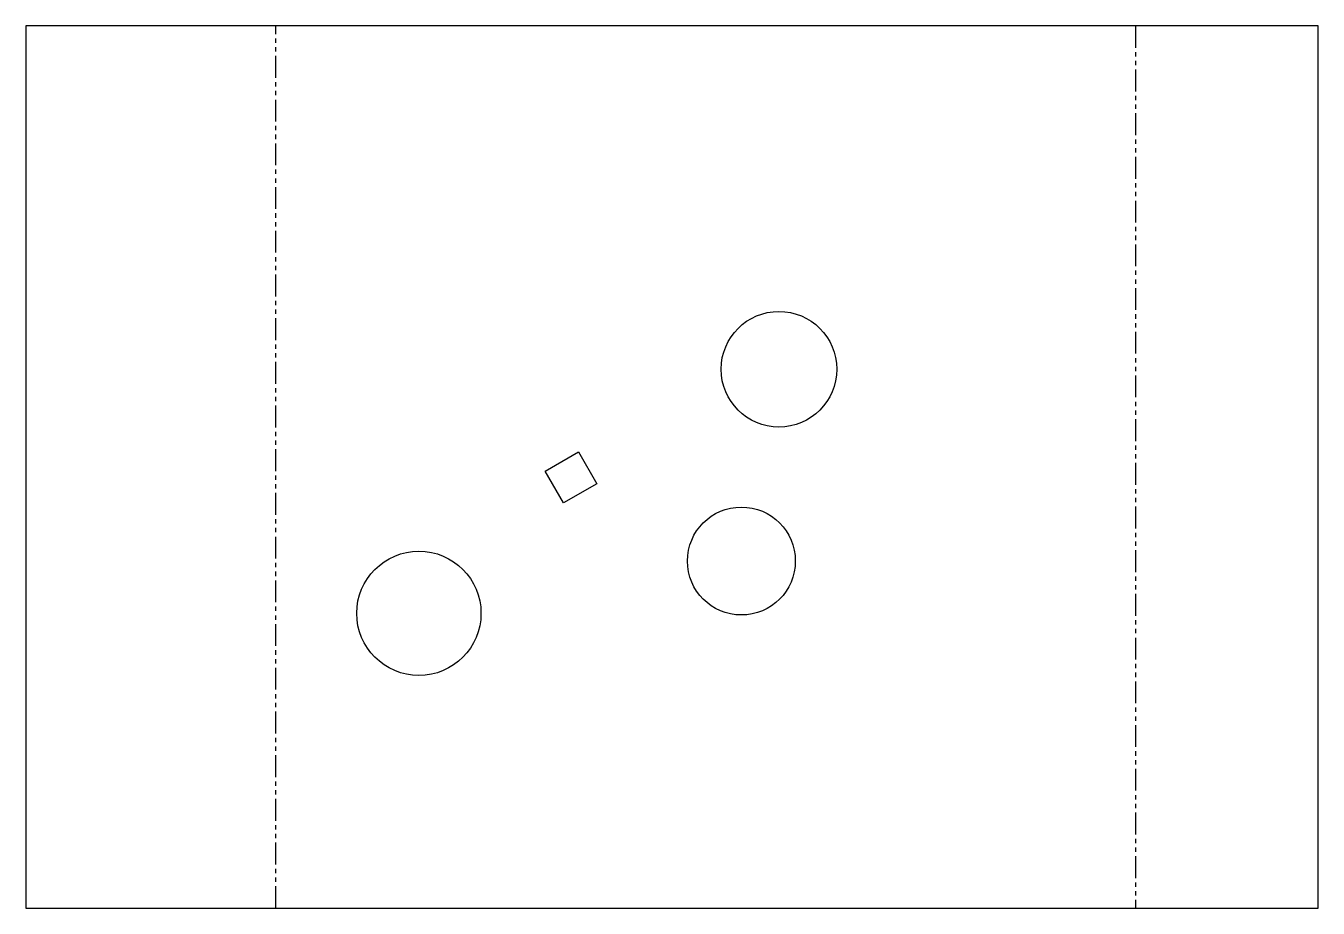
# Model space of a CAD drawing. Header units: millimetres. Extents: x -38 to 150, y 0 to 128.
import ezdxf

# ---------------------------------------------------------------- set-up
doc = ezdxf.new("R2010")
doc.units = ezdxf.units.MM
doc.linetypes.add('PHANTOM', pattern=[6.35, 3.175, -0.635, 0.635, -0.635, 0.635, -0.635])
doc.layers.add('BEND', color=7, linetype='Continuous')
doc.layers.add('CUT', color=7, linetype='Continuous')

msp = doc.modelspace()

# ---------------------------------------------------------------- linework, layer by layer
at = {"layer": 'BEND', "color": 1, "linetype": 'PHANTOM'}
for p, q in [((-1.88, 0), (-1.88, 128.2)), ((123.06, 128.2), (123.06, 0))]:
    msp.add_line(p, q, dxfattribs=at)
at = {"layer": 'CUT'}
for p, q in [((-38.22, 128.2), (-38.22, 0)), ((149.59, 128.2), (-38.22, 128.2)), ((149.59, 0), (149.59, 128.2)), ((37.25, 63.52), (42.08, 66.3)), ((42.08, 66.3), (44.75, 61.68)), ((39.92, 58.89), (37.25, 63.52)), ((44.75, 61.68), (39.92, 58.89)), ((-38.22, 0), (149.59, 0))]:
    msp.add_line(p, q, dxfattribs=at)
for centre, radius in [((71.23, 78.31), 8.4), ((65.77, 50.44), 7.84), ((18.9, 42.84), 9.03)]:
    msp.add_circle(centre, radius, dxfattribs=at)

doc.saveas('drawing.dxf')
